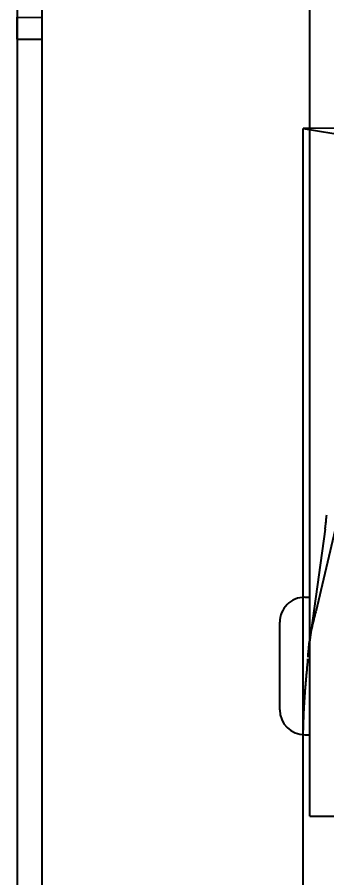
# Model space of a CAD drawing. Header units: millimetres. Extents: x 324 to 7054, y -67 to 2159.
# Drawn here: x 4436.03 to 4448.41, y 1478.46 to 1512.86 of the extents above; entities that cross this region are included whole.
import ezdxf

# ---------------------------------------------------------------- set-up
doc = ezdxf.new("R2010")
doc.units = ezdxf.units.MM
doc.header["$LTSCALE"] = 153.67
doc.header["$PDMODE"] = 3
doc.header["$PDSIZE"] = 8
doc.layers.get('0').update_dxf_attribs({"linetype": 'CONTINUOUS'})
doc.layers.get('Defpoints').update_dxf_attribs({"linetype": 'CONTINUOUS'})
doc.layers.add('02___PRT_ALL_AXES', color=7, linetype='CONTINUOUS')
doc.layers.add('CONSTRUCTION_BODIES', color=7, linetype='CONTINUOUS')
doc.styles.get("Standard").update_dxf_attribs({"font": 'times.ttf'})
doc.dimstyles.get("Standard").update_dxf_attribs({"dimtxt": 17.5, "dimasz": 17.5, "dimexe": 1.5, "dimexo": 1, "dimtad": 1, "dimdsep": 46, "dimtxsty": 'Standard', "dimblk": '_FILLED', "dimblk1": '_FILLED', "dimblk2": '_FILLED', "dimcen": 0.09, "dimazin": 2, "dimtol": 1, "dimtp": 0.01, "dimtm": 0.01, "dimtfac": 1, "dimtofl": 0, "dimtmove": 0, "dimatfit": 3, "dimldrblk": '_FILLED', "dimfxl": 1, "dimtolj": 1, "dimarcsym": 0})

# ---------------------------------------------------------------- blocks, each defined once
blk = doc.blocks.new('_FILLED')
at = {"color": 0, "linetype": 'ByBlock'}
blk.add_solid([(0, 0), (-1, 0.2143), (-1, -0.2143)], dxfattribs=at)
blk = doc.blocks.new('*D272')
at = {"color": 0, "lineweight": -2}
for p, q in [((4444.035, 1611.977), (4530.5, 1611.977)), ((4529, 1594.477), (4529, 1521.731)), ((4529, 1429.477), (4529, 1502.223)), ((4444.035, 1411.977), (4530.5, 1411.977))]:
    blk.add_line(p, q, dxfattribs=at)
at = {"layer": 'Defpoints', "color": 0}
for p in [(4443.035, 1611.977), (4443.035, 1411.977), (4529, 1411.977)]:
    blk.add_point(p, dxfattribs=at)
at = {"color": 0, "linetype": 'ByBlock', "lineweight": -2, "xscale": 17.5, "yscale": 17.5, "zscale": 17.5}
for p, rotation in [((4529, 1611.977), 90), ((4529, 1411.977), 270)]:
    blk.add_blockref('_FILLED', p, dxfattribs=dict(at, rotation=rotation))
at = {"insert": (4529, 1511.977), "char_height": 17.5, "attachment_point": 5}
blk.add_mtext('\\A1;\\A1;%%c200', dxfattribs=at)

msp = doc.modelspace()

# ---------------------------------------------------------------- linework, layer by layer
at = {"linetype": 'Continuous'}
for p, q in [((4436.03396, 1612.97779), (4436.03417, 1410.9764)), ((4437.03476, 1511.97699), (4437.03476, 1611.97699)), ((4447.7252, 1480.92102), (4447.72545, 1543.91706)), ((4436.03396, 1512.85505), (4437.03476, 1512.84964)), ((4436.03476, 1511.97699), (4436.03476, 1512.85834)), ((4436.03417, 1511.98172), (4437.03417, 1511.977)), ((4436.03476, 1511.97699), (4436.03476, 1410.97699)), ((4437.03417, 1411.97641), (4437.03417, 1511.9801)), ((4447.52523, 1489.67102), (4447.67523, 1489.67102)), ((4446.52522, 1485.171), (4446.52523, 1488.67104)), ((4447.52521, 1484.17102), (4447.67521, 1484.17102)), ((4447.7252, 1480.92102), (4448.9252, 1480.92101))]:
    msp.add_line(p, q, dxfattribs=at)
for centre, radius, start, end in [((4447.52523, 1488.67102), 1, 89.99977, 179.99977), ((4447.67523, 1489.62102), 0.05, 45.069602, 89.99977), ((4447.52522, 1485.17102), 1, 179.99977, 269.99977), ((4447.67521, 1484.22102), 0.05, 269.99977, 314.929937)]:
    msp.add_arc(centre, radius, start, end, dxfattribs=at)
at = {"layer": '02___PRT_ALL_AXES', "linetype": 'Continuous'}
msp.add_line((4436.03476, 1511.97699), (4436.03476, 1512.84092), dxfattribs=at)
at = {"layer": 'CONSTRUCTION_BODIES', "linetype": 'Continuous'}
for p, q in [((4447.45719, 1409.63339), (4447.45759, 1508.40568)), ((4449.02022, 1508.41767), (4447.45759, 1508.40568)), ((4447.45759, 1508.40568), (4450.01945, 1507.99929)), ((4448.3392, 1492.38801), (4447.65302, 1487.39678)), ((4448.74459, 1492.37897), (4447.96178, 1489.09343))]:
    msp.add_line(p, q, dxfattribs=at)
msp.add_arc((4441.67965, 1487.36027), 5.96947, 353.971345, 358.553125, dxfattribs=at)
for points, knots in [([(4448.3392, 1492.38801), (4448.3463, 1492.43968), (4448.36097, 1492.55527), (4448.3829, 1492.74941), (4448.39787, 1492.89185), (4448.40607, 1492.97029)], [0, 0, 0, 0, 0.26693899, 0.59633081, 1, 1, 1, 1]), ([(4447.96178, 1489.09343), (4447.93686, 1488.98884), (4447.87837, 1488.75893), (4447.78686, 1488.37815), (4447.69998, 1487.91779), (4447.66391, 1487.58062), (4447.65302, 1487.39679)], [0, 0, 0, 0, 0.18675853, 0.41204672, 0.68012761, 1, 1, 1, 1]), ([(4447.45749, 1483.42088), (4447.45749, 1483.4821), (4447.45775, 1483.60225), (4447.45896, 1483.78089), (4447.46095, 1483.95636), (4447.46373, 1484.13056), (4447.46732, 1484.30349), (4447.47169, 1484.47519), (4447.47687, 1484.64565), (4447.48284, 1484.81491), (4447.4896, 1484.98298), (4447.49718, 1485.15011), (4447.50555, 1485.31609), (4447.51472, 1485.4807), (4447.52466, 1485.64347), (4447.53537, 1485.80443), (4447.54686, 1485.96359), (4447.55912, 1486.12095), (4447.57215, 1486.27654), (4447.58596, 1486.43037), (4447.60054, 1486.58245), (4447.61083, 1486.68322), (4447.61611, 1486.73332)], [0, 0, 0, 0, 0.05536156, 0.1086413, 0.1615326, 0.21404191, 0.26617564, 0.31794022, 0.36934209, 0.42038769, 0.47108347, 0.52143587, 0.57166852, 0.62135781, 0.6705095, 0.71912935, 0.76722309, 0.81479644, 0.86185512, 0.90840482, 0.95445122, 1, 1, 1, 1])]:
    msp.add_open_spline(points, degree=3, knots=knots, dxfattribs=at)
msp.add_open_spline([(4447.65302, 1487.39679), (4447.65148, 1487.35534), (4447.64995, 1487.31388), (4447.64891, 1487.27241)], degree=3, dxfattribs=at)

# ---------------------------------------------------------------- dimensions: what is measured, and where the dimension line sits
dim = msp.add_linear_dim(base=(4529, 1411.97699), p1=(4443.03476, 1611.97699), p2=(4443.03476, 1411.97699), angle=90, text='\\A1;%%c200', dimstyle='Standard', override={"dimtad": 0, "dimtih": 1, "dimtoh": 1, "dimdec": 4, "dimzin": 0, "dimtxsty": 'Standard', "dimcen": 25.146, "dimclrt": 256, "dimadec": 0, "dimazin": 0, "dimtdec": 4, "dimtzin": 0})
dim.commit()
dim.dimension.update_dxf_attribs({"geometry": '*D272', "text_midpoint": (4529, 1511.97699), "dimtype": 160})

doc.saveas('drawing.dxf')
